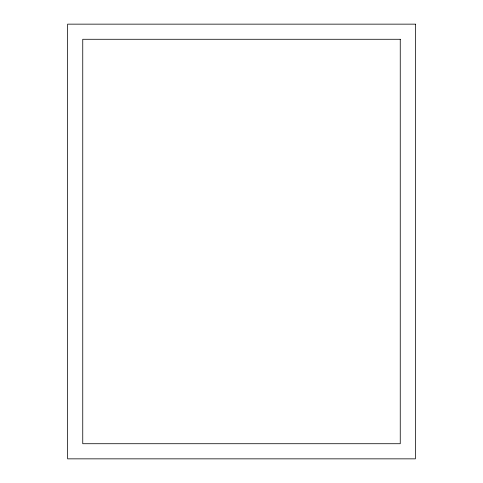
<?xml version="1.0" encoding="UTF-8"?>
<svg xmlns="http://www.w3.org/2000/svg" width="483" height="483" viewBox="0 0 483 483"><rect width="100%" height="100%" fill="white"/><g stroke="black" fill="none" stroke-linecap="round" stroke-linejoin="round"><path stroke-width="0.72" d="M415.38 24.15L67.62 24.15L67.62 458.85L415.38 458.85L415.38 24.15M400.25 39.28L82.75 39.28L82.75 443.72L400.25 443.72L400.25 39.28"/></g></svg>
